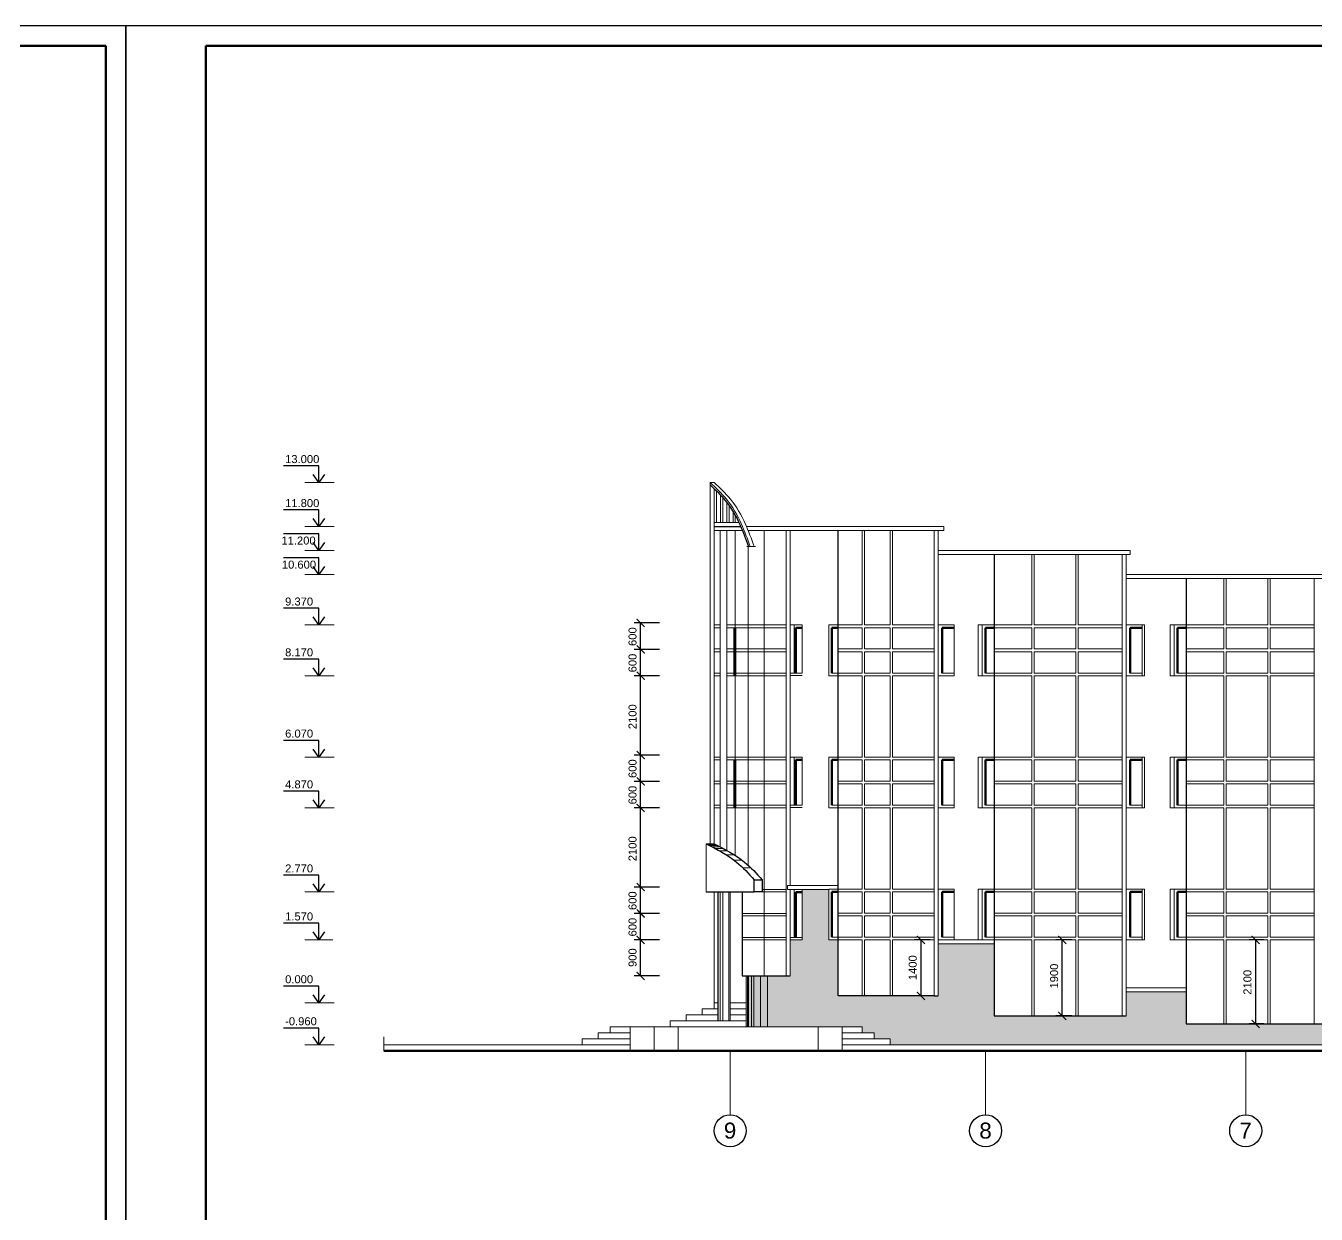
# Model space of a CAD drawing. Header units: millimetres. Extents: x -273 to 3634, y 3015 to 4572.
# Drawn here: x 543.1 to 865.7, y 4275 to 4572 of the extents above; entities that cross this region are included whole.
import ezdxf

# ---------------------------------------------------------------- set-up
doc = ezdxf.new("R2010")
doc.units = ezdxf.units.MM
doc.layers.add('@', color=250, linetype='Continuous', lineweight=60)
doc.styles.get("Standard").update_dxf_attribs({"font": 'arial.ttf', "height": 2})
doc.dimstyles.new('ISO-25', dxfattribs={"dimtxt": 2, "dimasz": 2, "dimexe": 1.6, "dimexo": 1, "dimgap": 1, "dimtad": 1, "dimdsep": 46, "dimtxsty": 'Standard', "dimblk": 'ARCHTICK', "dimcen": 2, "dimadec": 0, "dimazin": 0, "dimtfac": 1, "dimtmove": 0, "dimatfit": 3, "dimfxl": 1, "dimarcsym": 0})

# ---------------------------------------------------------------- blocks, each defined once
blk = doc.blocks.new('_ArchTick')
at = {"color": 0, "linetype": 'ByBlock', "lineweight": 15, "const_width": 0.15}
blk.add_lwpolyline([(-0.5, -0.5), (0.5, 0.5)], dxfattribs=at)
blk = doc.blocks.new('*D13')
at = {"layer": '@', "color": 0, "lineweight": -2, "transparency": 16777216}
for p, q in [((701.52, 4343.51), (695.22, 4343.51)), ((696.82, 4334.51), (696.82, 4343.51)), ((701.52, 4334.51), (695.22, 4334.51))]:
    blk.add_line(p, q, dxfattribs=at)
at = {"layer": 'Defpoints', "color": 0, "lineweight": 15, "transparency": 16777216}
for p in [(696.82, 4343.51), (702.52, 4343.51), (702.52, 4334.51)]:
    blk.add_point(p, dxfattribs=at)
at = {"layer": '@', "color": 0, "lineweight": -2, "transparency": 16777216, "xscale": 2, "yscale": 2, "zscale": 2}
for p, rotation in [((696.82, 4343.51), 90), ((696.82, 4334.51), 270)]:
    blk.add_blockref('_ArchTick', p, dxfattribs=dict(at, rotation=rotation))
at = {"layer": '@', "color": 0, "lineweight": 15, "transparency": 16777216, "insert": (694.8, 4339.06), "char_height": 2, "attachment_point": 5, "rotation": 90}
blk.add_mtext('900', dxfattribs=at)
blk = doc.blocks.new('*D14')
at = {"layer": '@', "color": 0, "lineweight": -2, "transparency": 16777216}
for p, q in [((701.52, 4350.11), (695.22, 4350.11)), ((696.82, 4343.51), (696.82, 4350.11)), ((701.52, 4343.51), (695.22, 4343.51))]:
    blk.add_line(p, q, dxfattribs=at)
at = {"layer": 'Defpoints', "color": 0, "lineweight": 15, "transparency": 16777216}
for p in [(696.82, 4350.11), (702.52, 4350.11), (702.52, 4343.51)]:
    blk.add_point(p, dxfattribs=at)
at = {"layer": '@', "color": 0, "lineweight": -2, "transparency": 16777216, "xscale": 2, "yscale": 2, "zscale": 2}
for p, rotation in [((696.82, 4350.11), 90), ((696.82, 4343.51), 270)]:
    blk.add_blockref('_ArchTick', p, dxfattribs=dict(at, rotation=rotation))
at = {"layer": '@', "color": 0, "lineweight": 15, "transparency": 16777216, "insert": (694.8, 4346.7), "char_height": 2, "attachment_point": 5, "rotation": 90}
blk.add_mtext('600', dxfattribs=at)
blk = doc.blocks.new('*D15')
at = {"layer": '@', "color": 0, "lineweight": -2, "transparency": 16777216}
for p, q in [((701.52, 4356.71), (695.22, 4356.71)), ((696.82, 4350.11), (696.82, 4356.71)), ((701.52, 4350.11), (695.22, 4350.11))]:
    blk.add_line(p, q, dxfattribs=at)
at = {"layer": 'Defpoints', "color": 0, "lineweight": 15, "transparency": 16777216}
for p in [(696.82, 4356.71), (702.52, 4356.71), (702.52, 4350.11)]:
    blk.add_point(p, dxfattribs=at)
at = {"layer": '@', "color": 0, "lineweight": -2, "transparency": 16777216, "xscale": 2, "yscale": 2, "zscale": 2}
for p, rotation in [((696.82, 4356.71), 90), ((696.82, 4350.11), 270)]:
    blk.add_blockref('_ArchTick', p, dxfattribs=dict(at, rotation=rotation))
at = {"layer": '@', "color": 0, "lineweight": 15, "transparency": 16777216, "insert": (694.8, 4353.3), "char_height": 2, "attachment_point": 5, "rotation": 90}
blk.add_mtext('600', dxfattribs=at)
blk = doc.blocks.new('*D16')
at = {"layer": '@', "color": 0, "lineweight": -2, "transparency": 16777216}
for p, q in [((701.52, 4376.51), (695.22, 4376.51)), ((696.82, 4356.71), (696.82, 4376.51)), ((701.52, 4356.71), (695.22, 4356.71))]:
    blk.add_line(p, q, dxfattribs=at)
at = {"layer": 'Defpoints', "color": 0, "lineweight": 15, "transparency": 16777216}
for p in [(696.82, 4376.51), (702.52, 4376.51), (702.52, 4356.71)]:
    blk.add_point(p, dxfattribs=at)
at = {"layer": '@', "color": 0, "lineweight": -2, "transparency": 16777216, "xscale": 2, "yscale": 2, "zscale": 2}
for p, rotation in [((696.82, 4376.51), 90), ((696.82, 4356.71), 270)]:
    blk.add_blockref('_ArchTick', p, dxfattribs=dict(at, rotation=rotation))
at = {"layer": '@', "color": 0, "lineweight": 15, "transparency": 16777216, "insert": (694.8, 4366.28), "char_height": 2, "attachment_point": 5, "rotation": 90}
blk.add_mtext('2100', dxfattribs=at)
blk = doc.blocks.new('*D17')
at = {"layer": '@', "color": 0, "lineweight": -2, "transparency": 16777216}
for p, q in [((701.52, 4409.51), (695.22, 4409.51)), ((696.82, 4389.71), (696.82, 4409.51)), ((701.52, 4389.71), (695.22, 4389.71))]:
    blk.add_line(p, q, dxfattribs=at)
at = {"layer": 'Defpoints', "color": 0, "lineweight": 15, "transparency": 16777216}
for p in [(696.82, 4409.51), (702.52, 4409.51), (702.52, 4389.71)]:
    blk.add_point(p, dxfattribs=at)
at = {"layer": '@', "color": 0, "lineweight": -2, "transparency": 16777216, "xscale": 2, "yscale": 2, "zscale": 2}
for p, rotation in [((696.82, 4409.51), 90), ((696.82, 4389.71), 270)]:
    blk.add_blockref('_ArchTick', p, dxfattribs=dict(at, rotation=rotation))
at = {"layer": '@', "color": 0, "lineweight": 15, "transparency": 16777216, "insert": (694.8, 4399.28), "char_height": 2, "attachment_point": 5, "rotation": 90}
blk.add_mtext('2100', dxfattribs=at)
blk = doc.blocks.new('*D18')
at = {"layer": '@', "color": 0, "lineweight": -2, "transparency": 16777216}
for p, q in [((701.52, 4389.71), (695.22, 4389.71)), ((696.82, 4383.11), (696.82, 4389.71)), ((701.52, 4383.11), (695.22, 4383.11))]:
    blk.add_line(p, q, dxfattribs=at)
at = {"layer": 'Defpoints', "color": 0, "lineweight": 15, "transparency": 16777216}
for p in [(696.82, 4389.71), (702.52, 4389.71), (702.52, 4383.11)]:
    blk.add_point(p, dxfattribs=at)
at = {"layer": '@', "color": 0, "lineweight": -2, "transparency": 16777216, "xscale": 2, "yscale": 2, "zscale": 2}
for p, rotation in [((696.82, 4389.71), 90), ((696.82, 4383.11), 270)]:
    blk.add_blockref('_ArchTick', p, dxfattribs=dict(at, rotation=rotation))
at = {"layer": '@', "color": 0, "lineweight": 15, "transparency": 16777216, "insert": (694.8, 4386.3), "char_height": 2, "attachment_point": 5, "rotation": 90}
blk.add_mtext('600', dxfattribs=at)
blk = doc.blocks.new('*D19')
at = {"layer": '@', "color": 0, "lineweight": -2, "transparency": 16777216}
for p, q in [((701.52, 4383.11), (695.22, 4383.11)), ((696.82, 4376.51), (696.82, 4383.11)), ((701.52, 4376.51), (695.22, 4376.51))]:
    blk.add_line(p, q, dxfattribs=at)
at = {"layer": 'Defpoints', "color": 0, "lineweight": 15, "transparency": 16777216}
for p in [(696.82, 4383.11), (702.52, 4383.11), (702.52, 4376.51)]:
    blk.add_point(p, dxfattribs=at)
at = {"layer": '@', "color": 0, "lineweight": -2, "transparency": 16777216, "xscale": 2, "yscale": 2, "zscale": 2}
for p, rotation in [((696.82, 4383.11), 90), ((696.82, 4376.51), 270)]:
    blk.add_blockref('_ArchTick', p, dxfattribs=dict(at, rotation=rotation))
at = {"layer": '@', "color": 0, "lineweight": 15, "transparency": 16777216, "insert": (694.8, 4379.7), "char_height": 2, "attachment_point": 5, "rotation": 90}
blk.add_mtext('600', dxfattribs=at)
blk = doc.blocks.new('*D20')
at = {"layer": '@', "color": 0, "lineweight": -2, "transparency": 16777216}
for p, q in [((701.52, 4422.71), (695.22, 4422.71)), ((696.82, 4416.11), (696.82, 4422.71)), ((701.52, 4416.11), (695.22, 4416.11))]:
    blk.add_line(p, q, dxfattribs=at)
at = {"layer": 'Defpoints', "color": 0, "lineweight": 15, "transparency": 16777216}
for p in [(696.82, 4422.71), (702.52, 4422.71), (702.52, 4416.11)]:
    blk.add_point(p, dxfattribs=at)
at = {"layer": '@', "color": 0, "lineweight": -2, "transparency": 16777216, "xscale": 2, "yscale": 2, "zscale": 2}
for p, rotation in [((696.82, 4422.71), 90), ((696.82, 4416.11), 270)]:
    blk.add_blockref('_ArchTick', p, dxfattribs=dict(at, rotation=rotation))
at = {"layer": '@', "color": 0, "lineweight": 15, "transparency": 16777216, "insert": (694.8, 4419.3), "char_height": 2, "attachment_point": 5, "rotation": 90}
blk.add_mtext('600', dxfattribs=at)
blk = doc.blocks.new('*D21')
at = {"layer": '@', "color": 0, "lineweight": -2, "transparency": 16777216}
for p, q in [((701.52, 4416.11), (695.22, 4416.11)), ((696.82, 4409.51), (696.82, 4416.11)), ((701.52, 4409.51), (695.22, 4409.51))]:
    blk.add_line(p, q, dxfattribs=at)
at = {"layer": 'Defpoints', "color": 0, "lineweight": 15, "transparency": 16777216}
for p in [(696.82, 4416.11), (702.52, 4416.11), (702.52, 4409.51)]:
    blk.add_point(p, dxfattribs=at)
at = {"layer": '@', "color": 0, "lineweight": -2, "transparency": 16777216, "xscale": 2, "yscale": 2, "zscale": 2}
for p, rotation in [((696.82, 4416.11), 90), ((696.82, 4409.51), 270)]:
    blk.add_blockref('_ArchTick', p, dxfattribs=dict(at, rotation=rotation))
at = {"layer": '@', "color": 0, "lineweight": 15, "transparency": 16777216, "insert": (694.8, 4412.7), "char_height": 2, "attachment_point": 5, "rotation": 90}
blk.add_mtext('600', dxfattribs=at)
blk = doc.blocks.new('*D22')
at = {"layer": '@', "color": 0, "lineweight": -2, "transparency": 16777216}
for p, q in [((769.2, 4343.51), (765.27, 4343.51)), ((766.87, 4343.51), (766.87, 4329.51)), ((769.2, 4329.51), (765.27, 4329.51))]:
    blk.add_line(p, q, dxfattribs=at)
at = {"layer": 'Defpoints', "color": 0, "lineweight": 15, "transparency": 16777216}
for p in [(770.2, 4343.51), (766.87, 4329.51), (770.2, 4329.51)]:
    blk.add_point(p, dxfattribs=at)
at = {"layer": '@', "color": 0, "lineweight": -2, "transparency": 16777216, "xscale": 2, "yscale": 2, "zscale": 2}
for p, rotation in [((766.87, 4343.51), 90), ((766.87, 4329.51), 270)]:
    blk.add_blockref('_ArchTick', p, dxfattribs=dict(at, rotation=rotation))
at = {"layer": '@', "color": 0, "lineweight": 15, "transparency": 16777216, "insert": (764.84, 4336.56), "char_height": 2, "attachment_point": 5, "rotation": 90}
blk.add_mtext('1400', dxfattribs=at)
blk = doc.blocks.new('*D23')
at = {"layer": '@', "color": 0, "lineweight": -2, "transparency": 16777216}
for p, q in [((804.6, 4343.51), (800.61, 4343.51)), ((802.21, 4324.51), (802.21, 4343.51)), ((804.6, 4324.51), (800.61, 4324.51))]:
    blk.add_line(p, q, dxfattribs=at)
at = {"layer": 'Defpoints', "color": 0, "lineweight": 15, "transparency": 16777216}
for p in [(802.21, 4343.51), (805.6, 4343.51), (805.6, 4324.51)]:
    blk.add_point(p, dxfattribs=at)
at = {"layer": '@', "color": 0, "lineweight": -2, "transparency": 16777216, "xscale": 2, "yscale": 2, "zscale": 2}
for p, rotation in [((802.21, 4343.51), 90), ((802.21, 4324.51), 270)]:
    blk.add_blockref('_ArchTick', p, dxfattribs=dict(at, rotation=rotation))
at = {"layer": '@', "color": 0, "lineweight": 15, "transparency": 16777216, "insert": (800.19, 4334.46), "char_height": 2, "attachment_point": 5, "rotation": 90}
blk.add_mtext('1900', dxfattribs=at)
blk = doc.blocks.new('*D24')
at = {"layer": '@', "color": 0, "lineweight": -2, "transparency": 16777216}
for p, q in [((852.6, 4343.51), (848.94, 4343.51)), ((850.54, 4343.51), (850.54, 4322.51)), ((852.6, 4322.51), (848.94, 4322.51))]:
    blk.add_line(p, q, dxfattribs=at)
at = {"layer": 'Defpoints', "color": 0, "lineweight": 15, "transparency": 16777216}
for p in [(853.6, 4343.51), (850.54, 4322.51), (853.6, 4322.51)]:
    blk.add_point(p, dxfattribs=at)
at = {"layer": '@', "color": 0, "lineweight": -2, "transparency": 16777216, "xscale": 2, "yscale": 2, "zscale": 2}
for p, rotation in [((850.54, 4343.51), 90), ((850.54, 4322.51), 270)]:
    blk.add_blockref('_ArchTick', p, dxfattribs=dict(at, rotation=rotation))
at = {"layer": '@', "color": 0, "lineweight": 15, "transparency": 16777216, "insert": (848.52, 4332.91), "char_height": 2, "attachment_point": 5, "rotation": 90}
blk.add_mtext('2100', dxfattribs=at)

msp = doc.modelspace()

# ---------------------------------------------------------------- hatches: boundary and pattern name
at = {"layer": '@', "lineweight": 15}
h = msp.add_hatch(dxfattribs=at)
h.set_pattern_fill('ANGLE', color=0, scale=0.25, style=0)
h.set_pattern_definition([(0, (-529.6544, 3013.1548), (0, 1.74625), [1.27, -0.47625]), (90, (-529.6544, 3013.1548), (-1.74625, 1e-16), [1.27, -0.47625])])
edge = h.paths.add_edge_path()
edge.add_line((746.196, 4329.509), (746.196, 4343.509))
edge.add_line((746.196, 4343.509), (743.899, 4343.509))
edge.add_line((743.899, 4343.509), (743.899, 4356.109))
edge.add_line((743.899, 4356.109), (737.196, 4356.109))
edge.add_line((737.196, 4356.109), (737.196, 4344.109))
edge.add_line((737.196, 4344.109), (737.196, 4343.509))
edge.add_line((737.196, 4343.509), (734.196, 4343.509))
edge.add_line((734.196, 4343.509), (734.196, 4334.509))
edge.add_line((734.196, 4334.509), (723.196, 4334.509))
edge.add_line((723.196, 4334.509), (723.196, 4321.809))
edge.add_line((723.196, 4321.809), (741.196, 4321.809))
edge.add_line((741.196, 4321.809), (747.196, 4321.809))
edge.add_line((747.196, 4321.809), (752.196, 4321.809))
edge.add_line((752.196, 4321.809), (752.196, 4320.309))
edge.add_line((752.196, 4320.309), (755.196, 4320.309))
edge.add_line((755.196, 4320.309), (755.196, 4318.809))
edge.add_line((755.196, 4318.809), (759.196, 4318.809))
edge.add_line((759.196, 4318.809), (759.196, 4317.309))
edge.add_line((759.196, 4317.309), (820.196, 4317.309))
edge.add_line((820.196, 4317.309), (882.247, 4317.309))
edge.add_spline(control_points=[(882.247, 4317.309), (882.358, 4319.042), (882.469, 4320.777), (882.589, 4322.509)], knot_values=[0.1332673, 0.1332673, 0.1332673, 0.1332673, 4.9603466, 4.9603466, 4.9603466, 4.9603466], degree=3, periodic=0)
edge.add_line((882.589, 4322.509), (833.196, 4322.509))
edge.add_line((833.196, 4322.509), (833.196, 4330.509))
edge.add_line((833.196, 4330.509), (818.196, 4330.509))
edge.add_line((818.196, 4330.509), (818.196, 4324.509))
edge.add_line((818.196, 4324.509), (806.196, 4324.509))
edge.add_line((806.196, 4324.509), (795.196, 4324.509))
edge.add_line((795.196, 4324.509), (785.196, 4324.509))
edge.add_line((785.196, 4324.509), (785.196, 4342.509))
edge.add_line((785.196, 4342.509), (781.196, 4342.509))
edge.add_line((781.196, 4342.509), (775.196, 4342.509))
edge.add_line((775.196, 4342.509), (772.196, 4342.509))
edge.add_line((772.196, 4342.509), (771.196, 4342.509))
edge.add_line((771.196, 4342.509), (771.196, 4329.509))
edge.add_line((771.196, 4329.509), (770.196, 4329.509))
edge.add_line((770.196, 4329.509), (746.196, 4329.509))
edge = h.paths.add_edge_path()
edge.add_spline(control_points=[(883.837, 4322.509), (883.717, 4320.779), (883.607, 4319.044), (883.496, 4317.309)], knot_values=[0, 0, 0, 0, 4.8345707, 4.8345707, 4.8345707, 4.8345707], degree=3, periodic=0)
edge.add_line((883.496, 4317.309), (895.496, 4317.309))
edge.add_line((895.496, 4317.309), (895.496, 4322.509))
edge.add_line((895.496, 4322.509), (883.837, 4322.509))

# ---------------------------------------------------------------- linework, layer by layer
at = {"layer": '@', "color": 0, "lineweight": 30}
for p, q in [((568.136, 4571.956), (-272.864, 4571.956)), ((568.136, 3977.956), (568.136, 4571.956)), ((1409.136, 4571.956), (568.136, 4571.956)), ((568.136, 4571.956), (568.136, 3977.956)), ((715.196, 4446.809), (721.855, 4446.809)), ((746.196, 4329.509), (746.196, 4445.809)), ((785.196, 4439.809), (785.196, 4343.509)), ((833.196, 4433.809), (833.196, 4343.509)), ((713.196, 4367.509), (715.196, 4367.509)), ((725.196, 4355.509), (725.196, 4358.509)), ((725.196, 4358.509), (727.196, 4358.509)), ((727.196, 4358.509), (727.196, 4355.509)), ((713.196, 4355.509), (725.196, 4355.509)), ((716.196, 4323.309), (716.196, 4355.509)), ((722.196, 4355.509), (722.196, 4334.509)), ((727.196, 4355.509), (725.196, 4355.509)), ((785.196, 4343.509), (785.196, 4324.509)), ((833.196, 4343.509), (833.196, 4322.509)), ((722.196, 4334.509), (734.196, 4334.509)), ((770.196, 4329.509), (746.196, 4329.509)), ((770.196, 4329.509), (771.196, 4329.509)), ((785.196, 4324.509), (795.196, 4324.509)), ((795.196, 4324.509), (806.196, 4324.509)), ((806.196, 4324.509), (818.196, 4324.509)), ((833.196, 4322.509), (882.589, 4322.509))]:
    msp.add_line(p, q, dxfattribs=at)
at = {"layer": '@', "color": 0, "lineweight": 50}
for p, q in [((-252.864, 4566.956), (563.136, 4566.956)), ((563.136, 4566.956), (563.136, 3982.956)), ((588.136, 4566.956), (1404.136, 4566.956)), ((588.136, 4566.956), (588.136, 3982.956)), ((720.487, 4421.509), (720.487, 4409.509)), ((737.196, 4421.518), (735.608, 4421.518)), ((735.608, 4421.518), (735.608, 4410.209)), ((746.196, 4421.509), (744.608, 4421.509)), ((744.608, 4421.509), (744.608, 4410.201)), ((772.196, 4421.509), (772.196, 4410.209)), ((772.196, 4421.509), (775.196, 4421.509)), ((783.056, 4421.509), (783.056, 4410.209)), ((783.056, 4421.509), (785.196, 4421.509)), ((819.196, 4421.509), (822.196, 4421.509)), ((819.196, 4421.509), (819.196, 4410.209)), ((831.056, 4421.509), (831.056, 4410.209)), ((831.056, 4421.509), (833.196, 4421.509)), ((720.487, 4388.509), (720.487, 4376.509)), ((737.196, 4388.518), (735.608, 4388.518)), ((735.608, 4388.518), (735.608, 4377.209)), ((744.608, 4388.509), (744.608, 4377.201)), ((746.196, 4388.509), (744.608, 4388.509)), ((772.196, 4388.509), (772.196, 4377.209)), ((772.196, 4388.509), (775.196, 4388.509)), ((783.056, 4388.509), (783.056, 4377.209)), ((783.056, 4388.509), (785.196, 4388.509)), ((819.196, 4388.509), (819.196, 4377.209)), ((819.196, 4388.509), (822.196, 4388.509)), ((831.056, 4388.509), (831.056, 4377.209)), ((831.056, 4388.509), (833.196, 4388.509)), ((737.196, 4355.418), (735.608, 4355.418)), ((735.608, 4355.418), (735.608, 4344.109)), ((744.608, 4355.509), (744.608, 4344.201)), ((746.196, 4355.509), (744.608, 4355.509)), ((772.196, 4355.509), (772.196, 4344.209)), ((772.196, 4355.509), (775.196, 4355.509)), ((783.056, 4355.509), (783.056, 4344.209)), ((783.056, 4355.509), (785.196, 4355.509)), ((819.196, 4355.509), (819.196, 4344.209)), ((819.196, 4355.509), (822.196, 4355.509)), ((831.056, 4355.509), (831.056, 4344.209)), ((831.056, 4355.509), (833.196, 4355.509))]:
    msp.add_line(p, q, dxfattribs=at)
at = {"layer": '@', "color": 0, "lineweight": 15}
for p, q in [((620.189, 4457.809), (612.855, 4457.809)), ((714.196, 4367.509), (714.196, 4457.809)), ((714.196, 4457.809), (715.196, 4457.809)), ((715.196, 4367.509), (715.196, 4456.251)), ((715.769, 4455.695), (715.769, 4447.809)), ((716.769, 4454.676), (716.769, 4447.809)), ((717.341, 4454.051), (717.341, 4447.809)), ((718.341, 4452.848), (718.341, 4447.809)), ((718.914, 4452.076), (718.914, 4447.809)), ((719.914, 4450.553), (719.914, 4447.809)), ((720.487, 4449.568), (720.487, 4447.809)), ((620.189, 4446.809), (612.855, 4446.809)), ((715.196, 4447.809), (721.394, 4447.809)), ((721.855, 4446.809), (715.196, 4446.809)), ((715.196, 4445.809), (722.283, 4445.809)), ((716.729, 4366.727), (716.729, 4445.809)), ((718.341, 4445.809), (718.341, 4365.871)), ((720.487, 4445.809), (720.487, 4364.608)), ((772.601, 4446.809), (723.278, 4446.809)), ((723.697, 4445.809), (772.601, 4445.809)), ((727.697, 4445.809), (727.697, 4334.509)), ((733.196, 4334.509), (733.196, 4445.809)), ((734.196, 4357.109), (734.196, 4445.809)), ((752.196, 4445.809), (752.196, 4422.209)), ((752.796, 4445.809), (752.796, 4422.209)), ((759.196, 4445.809), (759.196, 4422.209)), ((759.796, 4445.809), (759.796, 4422.209)), ((770.196, 4329.509), (770.196, 4445.809)), ((771.196, 4329.509), (771.196, 4445.809)), ((772.601, 4445.809), (772.601, 4446.809)), ((620.189, 4440.809), (612.855, 4440.809)), ((723.331, 4441.809), (725.521, 4441.809)), ((723.697, 4441.809), (723.697, 4362.167)), ((771.196, 4440.809), (819.196, 4440.809)), ((819.196, 4439.809), (771.196, 4439.809)), ((794.596, 4422.209), (794.596, 4439.809)), ((795.196, 4422.209), (795.196, 4439.809)), ((805.596, 4422.209), (805.596, 4439.809)), ((806.196, 4422.209), (806.196, 4439.809)), ((817.196, 4324.509), (817.196, 4439.809)), ((818.196, 4324.509), (818.196, 4439.809)), ((819.196, 4440.809), (819.196, 4439.809)), ((620.189, 4434.809), (612.855, 4434.809)), ((909.196, 4434.809), (818.196, 4434.809)), ((818.196, 4433.809), (909.196, 4433.809)), ((842.596, 4422.209), (842.596, 4433.809)), ((843.196, 4422.209), (843.196, 4433.809)), ((853.596, 4422.209), (853.596, 4433.809)), ((854.196, 4422.209), (854.196, 4433.809)), ((865.196, 4322.509), (865.196, 4433.809)), ((620.189, 4422.209), (612.855, 4422.209)), ((715.196, 4422.209), (716.729, 4422.209)), ((715.196, 4421.509), (716.729, 4421.509)), ((718.341, 4422.209), (733.196, 4422.209)), ((718.341, 4421.509), (733.196, 4421.509)), ((720.1, 4421.509), (720.1, 4409.509)), ((734.196, 4422.209), (737.196, 4422.209)), ((735.196, 4422.209), (735.196, 4410.209)), ((737.196, 4422.209), (737.196, 4410.209)), ((746.196, 4422.209), (743.899, 4422.209)), ((743.899, 4422.209), (743.899, 4409.509)), ((746.196, 4422.209), (752.196, 4422.209)), ((746.196, 4421.509), (752.196, 4421.509)), ((752.196, 4421.509), (752.196, 4416.209)), ((752.796, 4422.209), (759.196, 4422.209)), ((752.796, 4421.509), (752.796, 4416.209)), ((752.796, 4421.509), (759.196, 4421.509)), ((759.196, 4421.509), (759.196, 4416.209)), ((759.796, 4422.209), (770.196, 4422.209)), ((759.796, 4421.509), (770.196, 4421.509)), ((759.796, 4421.509), (759.796, 4416.209)), ((771.196, 4422.209), (772.196, 4422.209)), ((772.196, 4422.209), (775.196, 4422.209)), ((775.196, 4409.509), (775.196, 4422.209)), ((785.196, 4422.209), (781.196, 4422.209)), ((781.196, 4422.209), (781.196, 4409.509)), ((782.196, 4409.509), (782.196, 4422.209)), ((785.196, 4422.209), (794.596, 4422.209)), ((785.196, 4421.509), (794.596, 4421.509)), ((794.596, 4416.209), (794.596, 4421.509)), ((795.196, 4422.209), (805.596, 4422.209)), ((795.196, 4421.509), (805.596, 4421.509)), ((795.196, 4416.209), (795.196, 4421.509)), ((805.596, 4416.209), (805.596, 4421.509)), ((806.196, 4422.209), (817.196, 4422.209)), ((806.196, 4421.509), (817.196, 4421.509)), ((806.196, 4416.209), (806.196, 4421.509)), ((818.196, 4422.209), (819.196, 4422.209)), ((819.196, 4422.209), (822.196, 4422.209)), ((822.196, 4409.509), (822.196, 4422.209)), ((822.196, 4422.209), (822.796, 4422.209)), ((822.796, 4422.209), (822.796, 4409.509)), ((829.196, 4422.209), (829.196, 4409.509)), ((833.196, 4422.209), (829.196, 4422.209)), ((830.196, 4409.509), (830.196, 4422.209)), ((833.196, 4422.209), (842.596, 4422.209)), ((833.196, 4422.209), (834.431, 4422.209)), ((833.196, 4421.509), (842.596, 4421.509)), ((842.596, 4416.209), (842.596, 4421.509)), ((843.196, 4422.209), (853.596, 4422.209)), ((843.196, 4416.209), (843.196, 4421.509)), ((843.196, 4421.509), (853.596, 4421.509)), ((853.596, 4416.209), (853.596, 4421.509)), ((854.196, 4422.209), (865.196, 4422.209)), ((854.196, 4421.509), (865.196, 4421.509)), ((854.196, 4416.209), (854.196, 4421.509)), ((716.729, 4416.209), (715.196, 4416.209)), ((733.196, 4416.209), (718.341, 4416.209)), ((752.196, 4416.209), (746.196, 4416.209)), ((759.196, 4416.209), (752.796, 4416.209)), ((770.196, 4416.209), (759.796, 4416.209)), ((785.196, 4416.209), (794.596, 4416.209)), ((795.196, 4416.209), (805.596, 4416.209)), ((806.196, 4416.209), (817.196, 4416.209)), ((833.196, 4416.209), (842.596, 4416.209)), ((843.196, 4416.209), (853.596, 4416.209)), ((854.196, 4416.209), (865.196, 4416.209)), ((716.729, 4415.509), (715.196, 4415.509)), ((733.196, 4415.509), (718.341, 4415.509)), ((752.196, 4415.509), (746.196, 4415.509)), ((752.196, 4415.509), (752.196, 4410.209)), ((752.796, 4415.509), (752.796, 4410.209)), ((759.196, 4415.509), (752.796, 4415.509)), ((759.196, 4415.509), (759.196, 4410.209)), ((770.196, 4415.509), (759.796, 4415.509)), ((759.796, 4415.509), (759.796, 4410.209)), ((785.196, 4415.509), (794.596, 4415.509)), ((794.596, 4410.209), (794.596, 4415.509)), ((795.196, 4415.509), (805.596, 4415.509)), ((795.196, 4410.209), (795.196, 4415.509)), ((805.596, 4410.209), (805.596, 4415.509)), ((806.196, 4415.509), (817.196, 4415.509)), ((806.196, 4410.209), (806.196, 4415.509)), ((833.196, 4415.509), (842.596, 4415.509)), ((842.596, 4410.209), (842.596, 4415.509)), ((843.196, 4410.209), (843.196, 4415.509)), ((843.196, 4415.509), (853.596, 4415.509)), ((853.596, 4410.209), (853.596, 4415.509)), ((854.196, 4410.209), (854.196, 4415.509)), ((854.196, 4415.509), (865.196, 4415.509)), ((715.196, 4410.209), (716.729, 4410.209)), ((718.341, 4410.209), (733.196, 4410.209)), ((737.196, 4410.209), (734.196, 4410.209)), ((746.196, 4410.209), (744.608, 4410.209)), ((746.196, 4410.209), (752.196, 4410.209)), ((752.796, 4410.209), (759.196, 4410.209)), ((759.796, 4410.209), (770.196, 4410.209)), ((772.196, 4410.209), (775.196, 4410.209)), ((783.056, 4410.209), (785.196, 4410.209)), ((785.196, 4410.209), (794.596, 4410.209)), ((795.196, 4410.209), (805.596, 4410.209)), ((806.196, 4410.209), (817.196, 4410.209)), ((819.196, 4410.209), (822.196, 4410.209)), ((831.056, 4410.209), (833.196, 4410.209)), ((833.196, 4410.209), (842.596, 4410.209)), ((843.196, 4410.209), (853.596, 4410.209)), ((854.196, 4410.209), (865.196, 4410.209)), ((620.189, 4409.509), (612.855, 4409.509)), ((715.196, 4409.509), (716.729, 4409.509)), ((718.341, 4409.509), (733.196, 4409.509)), ((737.196, 4409.609), (734.196, 4409.609)), ((746.196, 4409.509), (743.899, 4409.509)), ((746.196, 4409.509), (752.196, 4409.509)), ((752.196, 4409.509), (752.196, 4389.209)), ((752.796, 4409.509), (752.796, 4389.209)), ((752.796, 4409.509), (759.196, 4409.509)), ((759.196, 4409.509), (759.196, 4389.209)), ((759.796, 4409.509), (759.796, 4389.209)), ((759.796, 4409.509), (770.196, 4409.509)), ((771.196, 4409.509), (772.196, 4409.509)), ((772.196, 4409.509), (775.196, 4409.509)), ((781.196, 4409.509), (785.196, 4409.509)), ((785.196, 4409.509), (794.596, 4409.509)), ((794.596, 4389.209), (794.596, 4409.509)), ((795.196, 4409.509), (805.596, 4409.509)), ((795.196, 4389.209), (795.196, 4409.509)), ((805.596, 4389.209), (805.596, 4409.509)), ((806.196, 4409.509), (817.196, 4409.509)), ((806.196, 4389.209), (806.196, 4409.509)), ((818.196, 4409.509), (819.196, 4409.509)), ((819.196, 4409.509), (822.196, 4409.509)), ((822.196, 4409.509), (822.796, 4409.509)), ((829.196, 4409.509), (833.196, 4409.509)), ((833.196, 4409.509), (842.596, 4409.509)), ((842.596, 4389.209), (842.596, 4409.509)), ((843.196, 4409.509), (853.596, 4409.509)), ((843.196, 4389.209), (843.196, 4409.509)), ((853.596, 4389.209), (853.596, 4409.509)), ((854.196, 4409.509), (865.196, 4409.509)), ((854.196, 4389.209), (854.196, 4409.509)), ((620.189, 4389.209), (612.855, 4389.209)), ((715.196, 4389.209), (716.729, 4389.209)), ((715.196, 4388.509), (716.729, 4388.509)), ((718.341, 4389.209), (733.196, 4389.209)), ((718.341, 4388.509), (733.196, 4388.509)), ((720.1, 4388.509), (720.1, 4376.509)), ((734.196, 4389.209), (737.196, 4389.209)), ((735.196, 4389.209), (735.196, 4377.209)), ((737.196, 4389.209), (737.196, 4377.209)), ((743.899, 4389.209), (743.899, 4376.509)), ((746.196, 4389.209), (743.899, 4389.209)), ((746.196, 4389.209), (752.196, 4389.209)), ((746.196, 4388.509), (752.196, 4388.509)), ((752.196, 4388.509), (752.196, 4383.209)), ((752.796, 4389.209), (759.196, 4389.209)), ((752.796, 4388.509), (752.796, 4383.209)), ((752.796, 4388.509), (759.196, 4388.509)), ((759.196, 4388.509), (759.196, 4383.209)), ((759.796, 4389.209), (770.196, 4389.209)), ((759.796, 4388.509), (759.796, 4383.209)), ((759.796, 4388.509), (770.196, 4388.509)), ((771.196, 4389.209), (772.196, 4389.209)), ((772.196, 4389.209), (775.196, 4389.209)), ((775.196, 4376.509), (775.196, 4389.209)), ((781.196, 4389.209), (781.196, 4376.509)), ((785.196, 4389.209), (781.196, 4389.209)), ((782.196, 4376.509), (782.196, 4389.209)), ((785.196, 4389.209), (794.596, 4389.209)), ((785.196, 4388.509), (794.596, 4388.509)), ((794.596, 4383.209), (794.596, 4388.509)), ((795.196, 4389.209), (805.596, 4389.209)), ((795.196, 4388.509), (805.596, 4388.509)), ((795.196, 4383.209), (795.196, 4388.509)), ((805.596, 4383.209), (805.596, 4388.509)), ((806.196, 4389.209), (817.196, 4389.209)), ((806.196, 4388.509), (817.196, 4388.509)), ((806.196, 4383.209), (806.196, 4388.509)), ((818.196, 4389.209), (819.196, 4389.209)), ((819.196, 4389.209), (822.196, 4389.209)), ((822.196, 4389.209), (822.796, 4389.209)), ((822.196, 4376.509), (822.196, 4389.209)), ((822.796, 4389.209), (822.796, 4376.509)), ((829.196, 4389.209), (829.196, 4376.509)), ((833.196, 4389.209), (829.196, 4389.209)), ((830.196, 4376.509), (830.196, 4389.209)), ((833.196, 4389.209), (842.596, 4389.209)), ((833.196, 4388.509), (842.596, 4388.509)), ((842.596, 4383.209), (842.596, 4388.509)), ((843.196, 4389.209), (853.596, 4389.209)), ((843.196, 4383.209), (843.196, 4388.509)), ((843.196, 4388.509), (853.596, 4388.509)), ((853.596, 4383.209), (853.596, 4388.509)), ((854.196, 4389.209), (865.196, 4389.209)), ((854.196, 4388.509), (865.196, 4388.509)), ((854.196, 4383.209), (854.196, 4388.509)), ((716.729, 4383.209), (715.196, 4383.209)), ((716.729, 4382.509), (715.196, 4382.509)), ((733.196, 4383.209), (718.341, 4383.209)), ((733.196, 4382.509), (718.341, 4382.509)), ((752.196, 4383.209), (746.196, 4383.209)), ((752.196, 4382.509), (746.196, 4382.509)), ((752.196, 4382.509), (752.196, 4377.209)), ((759.196, 4383.209), (752.796, 4383.209)), ((752.796, 4382.509), (752.796, 4377.209)), ((759.196, 4382.509), (752.796, 4382.509)), ((759.196, 4382.509), (759.196, 4377.209)), ((770.196, 4383.209), (759.796, 4383.209)), ((770.196, 4382.509), (759.796, 4382.509)), ((759.796, 4382.509), (759.796, 4377.209)), ((785.196, 4383.209), (794.596, 4383.209)), ((785.196, 4382.509), (794.596, 4382.509)), ((794.596, 4377.209), (794.596, 4382.509)), ((795.196, 4383.209), (805.596, 4383.209)), ((795.196, 4382.509), (805.596, 4382.509)), ((795.196, 4377.209), (795.196, 4382.509)), ((805.596, 4377.209), (805.596, 4382.509)), ((806.196, 4383.209), (817.196, 4383.209)), ((806.196, 4382.509), (817.196, 4382.509)), ((806.196, 4377.209), (806.196, 4382.509)), ((833.196, 4383.209), (842.596, 4383.209)), ((833.196, 4382.509), (842.596, 4382.509)), ((842.596, 4377.209), (842.596, 4382.509)), ((843.196, 4383.209), (853.596, 4383.209)), ((843.196, 4377.209), (843.196, 4382.509)), ((843.196, 4382.509), (853.596, 4382.509)), ((853.596, 4377.209), (853.596, 4382.509)), ((854.196, 4383.209), (865.196, 4383.209)), ((854.196, 4377.209), (854.196, 4382.509)), ((854.196, 4382.509), (865.196, 4382.509)), ((620.189, 4376.509), (612.855, 4376.509)), ((715.196, 4377.209), (716.729, 4377.209)), ((715.196, 4376.509), (716.729, 4376.509)), ((718.341, 4377.209), (733.196, 4377.209)), ((718.341, 4376.509), (733.196, 4376.509)), ((737.196, 4377.209), (734.196, 4377.209)), ((737.196, 4376.609), (734.196, 4376.609)), ((746.196, 4376.509), (743.899, 4376.509)), ((746.196, 4377.209), (744.608, 4377.209)), ((746.196, 4377.209), (752.196, 4377.209)), ((746.196, 4376.509), (752.196, 4376.509)), ((752.196, 4376.509), (752.196, 4356.209)), ((752.796, 4377.209), (759.196, 4377.209)), ((752.796, 4376.509), (752.796, 4356.209)), ((752.796, 4376.509), (759.196, 4376.509)), ((759.196, 4376.509), (759.196, 4356.209)), ((759.796, 4377.209), (770.196, 4377.209)), ((759.796, 4376.509), (770.196, 4376.509)), ((759.796, 4376.509), (759.796, 4356.209)), ((771.196, 4376.509), (772.196, 4376.509)), ((772.196, 4377.209), (775.196, 4377.209)), ((772.196, 4376.509), (775.196, 4376.509)), ((781.196, 4376.509), (785.196, 4376.509)), ((783.056, 4377.209), (785.196, 4377.209)), ((785.196, 4377.209), (794.596, 4377.209)), ((785.196, 4376.509), (794.596, 4376.509)), ((794.596, 4356.209), (794.596, 4376.509)), ((795.196, 4377.209), (805.596, 4377.209)), ((795.196, 4376.509), (805.596, 4376.509)), ((795.196, 4356.209), (795.196, 4376.509)), ((805.596, 4356.209), (805.596, 4376.509)), ((806.196, 4377.209), (817.196, 4377.209)), ((806.196, 4376.509), (817.196, 4376.509)), ((806.196, 4356.209), (806.196, 4376.509)), ((818.196, 4376.509), (819.196, 4376.509)), ((819.196, 4377.209), (822.196, 4377.209)), ((819.196, 4376.509), (822.196, 4376.509)), ((822.196, 4376.509), (822.796, 4376.509)), ((829.196, 4376.509), (833.196, 4376.509)), ((831.056, 4377.209), (833.196, 4377.209)), ((833.196, 4377.209), (842.596, 4377.209)), ((833.196, 4376.509), (842.596, 4376.509)), ((842.596, 4356.209), (842.596, 4376.509)), ((843.196, 4377.209), (853.596, 4377.209)), ((843.196, 4376.509), (853.596, 4376.509)), ((843.196, 4356.209), (843.196, 4376.509)), ((853.596, 4356.209), (853.596, 4376.509)), ((854.196, 4377.209), (865.196, 4377.209)), ((854.196, 4376.509), (865.196, 4376.509)), ((854.196, 4356.209), (854.196, 4376.509)), ((713.196, 4355.509), (713.196, 4367.509)), ((713.318, 4367.448), (715.318, 4367.448)), ((713.442, 4367.385), (715.442, 4367.385)), ((713.632, 4367.288), (715.632, 4367.288)), ((714.003, 4367.099), (716.003, 4367.099)), ((714.657, 4366.764), (716.657, 4366.764)), ((715.493, 4366.328), (717.493, 4366.328)), ((716.459, 4365.806), (718.459, 4365.806)), ((718.185, 4364.798), (720.185, 4364.798)), ((720.132, 4363.47), (722.132, 4363.47)), ((722.357, 4361.543), (724.357, 4361.543)), ((620.189, 4355.509), (612.855, 4355.509)), ((713.196, 4355.509), (733.196, 4355.509)), ((715.196, 4327.809), (715.196, 4355.509)), ((716.729, 4355.509), (716.729, 4323.309)), ((717.394, 4355.509), (717.394, 4323.309)), ((718.904, 4355.509), (718.904, 4323.309)), ((719.196, 4323.309), (719.196, 4355.509)), ((727.196, 4356.109), (733.196, 4356.109)), ((733.523, 4356.109), (733.523, 4357.109)), ((733.523, 4357.109), (746.196, 4357.109)), ((734.196, 4356.109), (733.523, 4356.109)), ((734.196, 4334.509), (734.196, 4356.109)), ((734.196, 4356.109), (737.196, 4356.109)), ((735.196, 4356.109), (735.196, 4344.109)), ((737.196, 4356.109), (737.196, 4344.109)), ((737.196, 4356.109), (743.899, 4356.109)), ((743.899, 4356.209), (743.899, 4343.509)), ((746.196, 4356.209), (743.899, 4356.209)), ((746.196, 4356.209), (752.196, 4356.209)), ((746.196, 4355.509), (752.196, 4355.509)), ((752.196, 4355.509), (752.196, 4350.209)), ((752.796, 4356.209), (759.196, 4356.209)), ((752.796, 4355.509), (752.796, 4350.209)), ((752.796, 4355.509), (759.196, 4355.509)), ((759.196, 4355.509), (759.196, 4350.209)), ((759.796, 4356.209), (770.196, 4356.209)), ((759.796, 4355.509), (770.196, 4355.509)), ((759.796, 4355.509), (759.796, 4350.209)), ((771.196, 4356.209), (772.196, 4356.209)), ((772.196, 4356.209), (775.196, 4356.209)), ((775.196, 4343.509), (775.196, 4356.209)), ((781.196, 4356.209), (781.196, 4343.509)), ((785.196, 4356.209), (781.196, 4356.209)), ((782.196, 4343.509), (782.196, 4356.209)), ((785.196, 4356.209), (794.596, 4356.209)), ((785.196, 4355.509), (794.596, 4355.509)), ((794.596, 4350.209), (794.596, 4355.509)), ((795.196, 4356.209), (805.596, 4356.209)), ((795.196, 4355.509), (805.596, 4355.509)), ((795.196, 4350.209), (795.196, 4355.509)), ((805.596, 4350.209), (805.596, 4355.509)), ((806.196, 4356.209), (817.196, 4356.209)), ((806.196, 4355.509), (817.196, 4355.509)), ((806.196, 4350.209), (806.196, 4355.509)), ((818.196, 4356.209), (819.196, 4356.209)), ((819.196, 4356.209), (822.196, 4356.209)), ((822.196, 4356.209), (822.796, 4356.209)), ((822.196, 4343.509), (822.196, 4356.209)), ((822.796, 4356.209), (822.796, 4343.509)), ((829.196, 4356.209), (829.196, 4343.509)), ((833.196, 4356.209), (829.196, 4356.209)), ((830.196, 4343.509), (830.196, 4356.209)), ((833.196, 4356.209), (842.596, 4356.209)), ((833.196, 4355.509), (842.596, 4355.509)), ((842.596, 4350.209), (842.596, 4355.509)), ((843.196, 4356.209), (853.596, 4356.209)), ((843.196, 4350.209), (843.196, 4355.509)), ((843.196, 4355.509), (853.596, 4355.509)), ((853.596, 4350.209), (853.596, 4355.509)), ((854.196, 4356.209), (865.196, 4356.209)), ((854.196, 4355.509), (865.196, 4355.509)), ((854.196, 4350.209), (854.196, 4355.509)), ((722.196, 4350.109), (733.196, 4350.109)), ((722.196, 4349.509), (733.196, 4349.509)), ((746.196, 4350.209), (752.196, 4350.209)), ((746.196, 4349.509), (752.196, 4349.509)), ((752.196, 4349.509), (752.196, 4344.209)), ((752.796, 4350.209), (759.196, 4350.209)), ((752.796, 4349.509), (752.796, 4344.209)), ((752.796, 4349.509), (759.196, 4349.509)), ((759.196, 4349.509), (759.196, 4344.209)), ((759.796, 4350.209), (770.196, 4350.209)), ((759.796, 4349.509), (770.196, 4349.509)), ((759.796, 4349.509), (759.796, 4344.209)), ((785.196, 4350.209), (794.596, 4350.209)), ((785.196, 4349.509), (794.596, 4349.509)), ((794.596, 4344.209), (794.596, 4349.509)), ((795.196, 4350.209), (805.596, 4350.209)), ((795.196, 4349.509), (805.596, 4349.509)), ((795.196, 4344.209), (795.196, 4349.509)), ((805.596, 4344.209), (805.596, 4349.509)), ((806.196, 4350.209), (817.196, 4350.209)), ((806.196, 4349.509), (817.196, 4349.509)), ((806.196, 4344.209), (806.196, 4349.509)), ((833.196, 4350.209), (842.596, 4350.209)), ((833.196, 4349.509), (842.596, 4349.509)), ((842.596, 4344.209), (842.596, 4349.509)), ((843.196, 4350.209), (853.596, 4350.209)), ((843.196, 4344.209), (843.196, 4349.509)), ((843.196, 4349.509), (853.596, 4349.509)), ((853.596, 4344.209), (853.596, 4349.509)), ((854.196, 4350.209), (865.196, 4350.209)), ((854.196, 4344.209), (854.196, 4349.509)), ((854.196, 4349.509), (865.196, 4349.509)), ((612.855, 4343.509), (619.88, 4343.509)), ((722.196, 4344.109), (733.196, 4344.109)), ((722.196, 4343.509), (733.196, 4343.509)), ((737.196, 4344.109), (734.196, 4344.109)), ((737.196, 4343.509), (734.196, 4343.509)), ((737.196, 4343.509), (737.196, 4344.109)), ((746.196, 4343.509), (743.899, 4343.509)), ((746.196, 4344.209), (744.608, 4344.209)), ((746.196, 4344.209), (752.196, 4344.209)), ((746.196, 4343.509), (752.196, 4343.509)), ((752.196, 4343.509), (752.196, 4329.509)), ((752.796, 4344.209), (759.196, 4344.209)), ((752.796, 4343.509), (759.196, 4343.509)), ((752.796, 4343.509), (752.796, 4329.509)), ((759.196, 4343.509), (759.196, 4329.509)), ((759.796, 4344.209), (770.196, 4344.209)), ((759.796, 4343.509), (759.796, 4329.509)), ((759.796, 4343.509), (770.196, 4343.509)), ((771.196, 4343.509), (772.196, 4343.509)), ((771.196, 4342.509), (772.196, 4342.509)), ((772.196, 4344.209), (775.196, 4344.209)), ((772.196, 4343.509), (775.196, 4343.509)), ((772.196, 4342.509), (775.196, 4342.509)), ((775.196, 4343.509), (781.196, 4343.509)), ((775.196, 4342.509), (781.196, 4342.509)), ((781.196, 4343.509), (785.196, 4343.509)), ((781.196, 4342.509), (785.196, 4342.509)), ((783.056, 4344.209), (785.196, 4344.209)), ((785.196, 4344.209), (794.596, 4344.209)), ((785.196, 4343.509), (794.596, 4343.509)), ((794.596, 4324.509), (794.596, 4343.509)), ((795.196, 4344.209), (805.596, 4344.209)), ((795.196, 4324.509), (795.196, 4343.509)), ((795.196, 4343.509), (805.596, 4343.509)), ((805.596, 4324.509), (805.596, 4343.509)), ((806.196, 4344.209), (817.196, 4344.209)), ((806.196, 4324.509), (806.196, 4343.509)), ((806.196, 4343.509), (817.196, 4343.509)), ((818.196, 4343.509), (819.196, 4343.509)), ((819.196, 4344.209), (822.196, 4344.209)), ((819.196, 4343.509), (822.196, 4343.509)), ((822.196, 4343.509), (822.796, 4343.509)), ((829.196, 4343.509), (833.196, 4343.509)), ((831.056, 4344.209), (833.196, 4344.209)), ((833.196, 4344.209), (842.596, 4344.209)), ((833.196, 4343.509), (842.596, 4343.509)), ((842.596, 4343.509), (842.596, 4322.509)), ((843.196, 4344.209), (853.596, 4344.209)), ((843.196, 4343.509), (853.596, 4343.509)), ((843.196, 4343.509), (843.196, 4322.509)), ((853.596, 4343.509), (853.596, 4322.509)), ((854.196, 4344.209), (865.196, 4344.209)), ((854.196, 4343.509), (865.196, 4343.509)), ((854.196, 4343.509), (854.196, 4322.509)), ((723.196, 4334.509), (723.196, 4321.809)), ((723.496, 4334.509), (723.496, 4321.809)), ((723.796, 4334.509), (723.796, 4321.809)), ((724.518, 4334.509), (724.518, 4321.809)), ((725.118, 4334.509), (725.118, 4321.809)), ((726.763, 4334.509), (726.763, 4321.809)), ((728.558, 4334.509), (728.558, 4321.809)), ((822.796, 4331.509), (818.196, 4331.509)), ((818.196, 4331.509), (833.196, 4331.509)), ((818.196, 4330.509), (833.196, 4330.509)), ((620.189, 4327.809), (612.855, 4327.809)), ((712.196, 4324.809), (712.196, 4326.309)), ((716.196, 4326.309), (712.196, 4326.309)), ((715.196, 4326.309), (715.196, 4327.809)), ((716.196, 4327.809), (715.196, 4327.809)), ((719.196, 4327.809), (723.196, 4327.809)), ((719.196, 4326.309), (723.196, 4326.309)), ((704.196, 4321.809), (704.196, 4323.309)), ((704.196, 4323.309), (723.196, 4323.309)), ((708.196, 4323.309), (708.196, 4324.809)), ((716.196, 4324.809), (708.196, 4324.809)), ((719.196, 4324.809), (723.196, 4324.809)), ((694.196, 4320.309), (686.196, 4320.309)), ((686.196, 4318.809), (686.196, 4320.309)), ((694.196, 4321.809), (689.196, 4321.809)), ((689.196, 4320.309), (689.196, 4321.809)), ((694.196, 4321.809), (694.196, 4315.809)), ((694.196, 4321.809), (700.196, 4321.809)), ((700.196, 4321.809), (700.196, 4315.809)), ((700.196, 4321.809), (706.196, 4321.809)), ((706.196, 4321.809), (706.196, 4315.809)), ((706.196, 4321.809), (741.196, 4321.809)), ((741.196, 4321.809), (741.196, 4315.809)), ((741.196, 4321.809), (747.196, 4321.809)), ((747.196, 4321.809), (747.196, 4315.809)), ((747.196, 4321.809), (752.196, 4321.809)), ((747.196, 4320.309), (755.196, 4320.309)), ((752.196, 4320.309), (752.196, 4321.809)), ((755.196, 4318.809), (755.196, 4320.309)), ((620.189, 4317.309), (612.855, 4317.309)), ((632.64, 4319.262), (632.64, 4315.809)), ((694.196, 4317.309), (632.64, 4317.309)), ((694.196, 4318.809), (682.196, 4318.809)), ((682.196, 4317.309), (682.196, 4318.809)), ((747.196, 4318.809), (759.196, 4318.809)), ((747.196, 4317.309), (820.196, 4317.309)), ((759.196, 4317.309), (759.196, 4318.809)), ((820.196, 4317.309), (1075.294, 4317.309)), ((719.196, 4315.809), (719.196, 4299.809)), ((783.056, 4315.809), (783.056, 4299.809)), ((848.067, 4315.809), (848.067, 4299.809))]:
    msp.add_line(p, q, dxfattribs=at)
at = {"layer": '@', "color": 0, "lineweight": 60}
msp.add_line((632.64, 4315.809), (1344.24, 4315.809), dxfattribs=at)
at = {"layer": '@', "color": 0, "lineweight": 30}
for centre in [(719.196, 4295.809), (783.056, 4295.809), (848.067, 4295.809)]:
    msp.add_circle(centre, 4, dxfattribs=at)
at = {"layer": '@', "color": 0, "lineweight": 15}
for points in [[(714.196, 4457.809), (718.247, 4453.664), (721.957, 4447.534), (724.196, 4441.809)], [(715.196, 4457.809), (719.247, 4453.664), (722.957, 4447.534), (725.196, 4441.809)]]:
    msp.add_spline(points, degree=3, dxfattribs=at)
at = {"layer": '@', "color": 0, "lineweight": 30}
msp.add_open_spline([(714.196, 4457.197), (715.523, 4455.953), (718.574, 4453.048), (721.671, 4447.659), (723.15, 4443.615), (723.801, 4441.809)], degree=3, knots=[0.3607785, 0.3607785, 0.3607785, 0.3607785, 5.7962507, 12.9610701, 18.7207828, 18.7207828, 18.7207828, 18.7207828], dxfattribs=at)
for points in [[(713.196, 4367.509), (720.806, 4362.94), (725.196, 4358.509)], [(715.196, 4367.509), (722.806, 4362.94), (727.196, 4358.509)]]:
    msp.add_spline(points, degree=3, dxfattribs=at)

# ---------------------------------------------------------------- texts
at = {"layer": '@', "color": 0, "lineweight": 15}
for s, height, p in [('13.000', 2, (607.945, 4462.671)), ('11.800', 2, (607.945, 4451.671)), ('11.200', 2, (607.022, 4442.309)), ('10.600', 2, (607.13, 4436.294)), ('9.370', 2, (607.945, 4427.071)), ('8.170', 2, (607.945, 4414.371)), ('6.070', 2, (607.945, 4394.071)), ('4.870', 2, (607.945, 4381.371)), ('2.770', 2, (607.945, 4360.371)), ('1.570', 2, (607.945, 4348.371)), ('0.000', 2, (607.945, 4332.671)), ('-0.960', 2, (607.945, 4322.171)), ('9', 4, (717.619, 4293.845)), ('8', 4, (781.479, 4293.845)), ('7', 4, (846.49, 4293.845))]:
    msp.add_text(s, height=height, dxfattribs=at).set_placement(p)

# ---------------------------------------------------------------- dimensions: what is measured, and where the dimension line sits
for base, p1, p2, text, picture, middle in [((696.819, 4422.709), (702.52, 4416.109), (702.52, 4422.709), '600', '*D20', (696.819, 4419.299)), ((696.819, 4416.109), (702.52, 4409.509), (702.52, 4416.109), '600', '*D21', (696.819, 4412.699)), ((696.819, 4409.509), (702.52, 4389.709), (702.52, 4409.509), '2100', '*D17', (696.819, 4399.281)), ((696.819, 4389.709), (702.52, 4383.109), (702.52, 4389.709), '600', '*D18', (696.819, 4386.299)), ((696.819, 4383.109), (702.52, 4376.509), (702.52, 4383.109), '600', '*D19', (696.819, 4379.699)), ((696.819, 4376.509), (702.52, 4356.709), (702.52, 4376.509), '2100', '*D16', (696.819, 4366.281)), ((696.819, 4356.709), (702.52, 4350.109), (702.52, 4356.709), '600', '*D15', (696.819, 4353.299)), ((696.819, 4350.109), (702.52, 4343.509), (702.52, 4350.109), '600', '*D14', (696.819, 4346.699)), ((696.819, 4343.509), (702.52, 4334.509), (702.52, 4343.509), '900', '*D13', (696.819, 4339.06)), ((766.866, 4329.509), (770.196, 4343.509), (770.196, 4329.509), '1400', '*D22', (766.866, 4336.559)), ((802.209, 4343.509), (805.596, 4324.509), (805.596, 4343.509), '1900', '*D23', (802.209, 4334.461)), ((850.541, 4322.509), (853.596, 4343.509), (853.596, 4322.509), '2100', '*D24', (850.541, 4332.909))]:
    dim = msp.add_linear_dim(base=base, p1=p1, p2=p2, angle=90, text=text, dimstyle='ISO-25', dxfattribs=at)
    dim.commit()
    dim.dimension.update_dxf_attribs({"geometry": picture, "text_midpoint": middle, "dimtype": 160})

# ---------------------------------------------------------------- leaders
for points in [[(616.394, 4457.809), (616.394, 4461.98), (607.497, 4461.98)], [(616.394, 4446.809), (616.394, 4450.98), (607.497, 4450.98)], [(616.394, 4440.809), (616.394, 4444.98), (607.497, 4444.98)], [(616.394, 4434.809), (616.394, 4438.98), (607.497, 4438.98)], [(616.394, 4422.209), (616.394, 4426.38), (607.497, 4426.38)], [(616.394, 4409.509), (616.394, 4413.68), (607.497, 4413.68)], [(616.394, 4389.209), (616.394, 4393.38), (607.497, 4393.38)], [(616.394, 4376.509), (616.394, 4380.68), (607.497, 4380.68)], [(616.394, 4355.509), (616.394, 4359.68), (607.497, 4359.68)], [(616.394, 4343.509), (616.394, 4347.68), (607.497, 4347.68)], [(616.394, 4327.809), (616.394, 4331.98), (607.497, 4331.98)], [(616.394, 4317.309), (616.394, 4321.48), (607.497, 4321.48)]]:
    msp.add_leader(points, dimstyle='ISO-25', override={"dimgap": 1, "dimtad": 0, "dimldrblk": 'Open90'}, dxfattribs=at)

doc.saveas('drawing.dxf')
